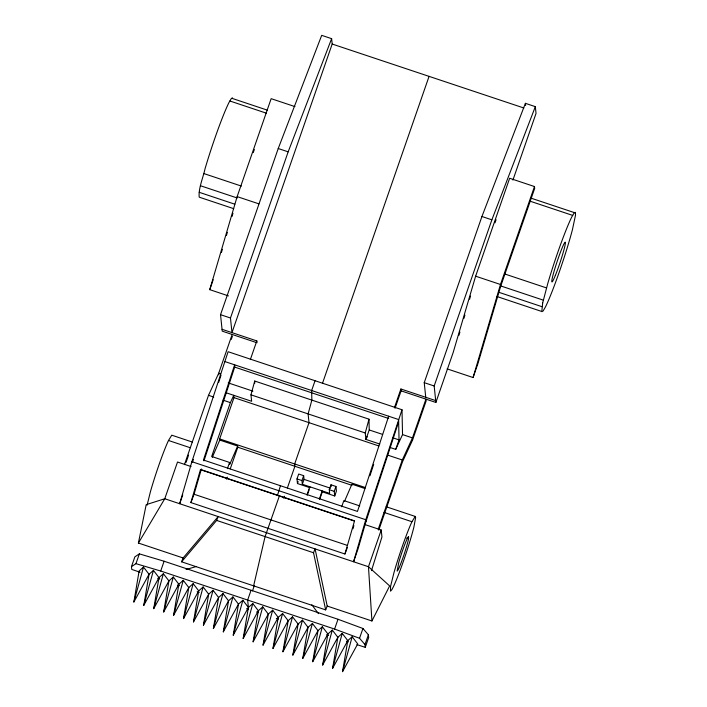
<?xml version="1.0" encoding="UTF-8"?>
<svg xmlns="http://www.w3.org/2000/svg" width="707" height="707" viewBox="0 0 707 707"><rect width="100%" height="100%" fill="white"/><g stroke="black" fill="none" stroke-linecap="round" stroke-linejoin="round"><path stroke-width="1.06" d="M408.566 538.716L408.584 536.533A18.205 1.343 -71.5 0 0 398.713 562.666L397.166 571.07L397.749 570.416A18.205 1.343 -71.5 0 0 403.626 555.799A18.205 1.343 -71.5 0 0 408.566 538.716L406.578 538.054M133.879 602.011L139.111 570.973L143.503 567.076L149.044 574.287L143.813 605.325L158.987 577.601L163.379 573.713L168.92 580.915L163.688 611.962L178.853 584.238L183.254 580.341L188.796 587.552L183.564 618.59L198.729 590.866L203.13 586.978L208.671 594.18L203.43 625.227L218.604 597.503L222.997 593.606L228.538 600.817L223.306 631.855L238.48 604.132L242.872 600.243L248.413 607.446L243.181 638.492L258.355 610.768L262.748 606.871L268.289 614.083L263.057 645.12L278.222 617.397L282.623 613.508L288.164 620.711L282.933 651.757L298.098 624.025L302.499 620.136L308.04 627.348L302.799 658.385L317.973 630.662L322.365 626.764L327.907 633.976L322.675 665.022L337.849 637.29L342.241 633.401L347.782 640.613L342.55 671.65L357.724 643.927L352.174 636.715L347.782 640.613L332.617 668.336L337.849 637.29L332.308 630.087L327.907 633.976L312.741 661.699L317.973 630.662L312.432 623.45L308.04 627.348L292.866 655.071L298.098 624.025L292.557 616.822L288.164 620.711L272.99 648.434L278.222 617.397L272.681 610.185L268.289 614.083L253.115 641.806L258.355 610.768L252.814 603.557L248.413 607.446L233.248 635.169L238.48 604.132L232.939 596.92L228.538 600.817L213.373 628.541L218.604 597.503L213.063 590.292L208.671 594.18L193.497 621.904L198.729 590.866L193.188 583.655L188.796 587.552L173.622 615.276L178.853 584.238L173.312 577.027L168.92 580.915L153.746 608.639L158.987 577.601L153.446 570.39L149.044 574.287L133.879 602.011L143.503 567.076M183.122 557.964L138.404 543.047L146.19 504.657L164.766 498.753L368.471 566.731L389.645 585.909L371.926 620.976L327.208 606.049L315.066 548.906L313.528 552.75L325.671 609.894L181.584 561.809L183.122 557.964L218.18 516.578L216.642 520.414L181.584 561.809M147.091 505.205L150.423 491.736A39.389 2.916 -71.5 0 1 168.487 440.479L171.774 435.185L192.472 442.096M253.627 585.847L265.09 536.578L279.371 496.014M225.798 392.659L251.639 401.284L250.967 394.842L254.723 381.038L368.992 419.18L369.231 429.953L365.908 439.418L379.818 444.058M367.172 436.679L365.908 439.418L365.245 432.976L368.992 419.18M143.813 605.325L153.446 570.39M153.746 608.639L163.379 573.713M163.688 611.962L173.312 577.027M173.622 615.276L183.254 580.341M183.564 618.59L193.188 583.655M193.497 621.904L203.13 586.978M203.43 625.227L213.063 590.292M213.373 628.541L222.997 593.606M223.306 631.855L232.939 596.92M233.248 635.169L242.872 600.243M243.181 638.492L252.814 603.557M253.115 641.806L262.748 606.871M263.057 645.12L272.681 610.185M272.99 648.434L282.623 613.508M282.933 651.757L292.557 616.822M292.866 655.071L302.499 620.136M302.799 658.385L312.432 623.45M312.741 661.699L322.365 626.764M322.675 665.022L332.308 630.087M332.617 668.336L342.241 633.401M342.55 671.65L352.174 636.715M389.76 447.381L395.717 449.369L402.539 434.584L402 409.742L228.105 351.715L191.88 461.689L179.675 503.729L182.751 494.865M190.899 502.589L200.523 469.457L354.543 520.856L344.928 553.996L190.899 502.589L194.054 494.246L201.398 468.962M277.533 495.156L280.458 485.727M352.97 528.792L353.889 525.628M398.642 421.823L365.961 521.572L358.016 548.959L353.571 561.756L365.775 519.725L402 409.742M228.441 295.897L209.758 289.658L237.145 196.608L271.152 98.662L294.96 106.607M221.441 252.452L222.378 249.279M226.426 235.511L227.362 232.338M232.037 216.457L232.974 213.275M447.124 368.877L473.08 377.538L477.914 363.628L500.662 286.335L534.669 188.398L534.483 186.542L509.641 178.252L475.634 276.19L453.152 352.572L435.874 402.451L401.099 390.847L400.904 389L435.689 400.604M458.993 335.215L459.93 332.043M463.978 318.274L464.914 315.101M469.589 299.22L470.526 296.039M473.08 377.538L500.476 284.479L534.483 186.542M371.493 570.646L381.939 536.949L381.223 530.003L364.6 524.461M192.41 462.502L193.426 459.382M218.622 382.487L221.008 375.214M203.978 460.84L234.689 367.101L234.636 364.821L203.448 460.027L357.468 511.426L388.656 416.22M369.938 475.784L373.694 464.331M253.256 152.606L254.343 149.486M209.758 289.658L213.205 279.725M140.057 572.246L131.749 569.409L131.467 566.634L134.869 556.842L139.359 553.873L164.104 561.234L337.999 619.27L362.938 628.488L368.382 634.771L368.674 637.546L365.272 647.338L356.902 644.616M255.978 342.418L222.237 331.159L220.531 314.686L278.231 148.523L321.694 35.35L331.627 38.664L332.184 44.037L231.976 332.617L230.473 318L288.164 151.837L331.627 38.664M131.467 566.634L135.956 563.665L139.359 553.873M184.447 464.632L208.521 395.319L218.71 373.243L232.17 334.473M186.082 462.343L188.592 455.105M231.286 339.413L232.364 336.32M135.956 563.665L160.701 571.026L164.104 561.234M230.385 402.61L211.676 456.475L229.563 462.449L229.757 464.296L237.649 446.055L219.771 440.081L219.647 438.923L233.99 397.626L233.752 395.31L230.385 402.61L223.094 400.18M250.34 359.571L256.818 340.915L222.042 329.303M227.415 468.635L229.563 462.449M226.655 479.222L227.371 477.154M230.243 468.891L237.773 447.213L237.649 446.055M315.048 380.728L311.646 390.52L311.858 400.109L308.111 413.904L309.012 422.662L294.669 463.969L294.907 466.275L287.378 487.963M322.41 383.53L429.069 76.365M251.056 590.257L247.653 600.049L248.413 607.446M283.799 498.285L284.514 496.226M252.487 590.911L254.246 585.847M306.926 495.015L309.79 486.761L309.887 487.689L297.461 483.544L296.984 478.922L298.69 474.026L303.657 475.678L304.037 479.381L302.34 484.277L329.665 493.398L329.276 489.695L330.982 484.799L335.949 486.46L336.426 491.082L334.729 495.978L322.304 491.833L322.206 490.914L319.343 499.16M297.461 483.544L298.142 481.582M302.34 484.277L301.951 480.574L303.657 475.678M307.377 494.909L309.171 489.748M319.803 499.054L322.304 491.833M334.729 495.978L334.252 491.356L335.949 486.46M341.693 506.769L343.841 500.583L359.739 505.894M394.426 407.656L400.904 389M395.072 408.186L401.099 390.847M365.272 647.338L364.98 644.563L359.536 638.28L334.597 629.062L337.999 619.27M425.747 397.29L424.235 382.664L481.935 216.501L525.398 103.328L535.332 106.651L536.03 113.403L512.928 180.073M378.218 529.296L402.292 459.983L412.481 437.907L425.941 399.137L426.127 400.984L412.526 440.161L402.477 461.83L378.775 530.117M381.223 530.003L368.471 566.731L371.926 620.976M435.874 402.451L434.178 385.978L491.869 219.824L535.332 106.651M494.997 222.82L496.084 219.691M359.536 638.28L362.938 628.488M364.98 644.563L368.382 634.771M395.717 449.369L399.04 439.895L398.598 419.543L224.702 361.507M344.928 553.996L347.376 547.501M325.671 609.894L327.208 606.049M212.303 457.314L219.771 440.081M344.468 501.422L351.927 484.189L364.847 488.502M415.221 516.428L415.645 517.559L413.913 526.98A39.389 2.916 -71.5 0 1 391.784 589.753L390.52 591.176L390.547 586.457L393.879 572.979A39.389 2.916 -71.5 0 1 411.942 521.722L415.221 516.428L386.243 506.76M138.404 543.047L164.766 498.753L177.519 462.024L191.031 466.532M232.585 97.937L231.304 98.565L228.971 102.533A52.521 3.889 -71.5 0 0 205.012 168.867C203.059 177.917 198.34 188.38 199.188 197.156L233.708 208.671M186.074 569.515L196.555 566.457M276.331 618.404L278.425 619.085M326.554 634.745L328.649 635.425M346.439 641.214L348.524 641.894M332.184 44.037L523.869 108.003M231.852 98.3L267.414 110.168M530.736 198.048L574.667 212.71M229.872 100.995L266.486 113.217M529.808 201.097L572.697 215.405M278.231 148.523L288.164 151.837M481.935 216.501L491.869 219.824M203.713 173.515L241.37 186.082M504.701 273.963L546.538 287.926M237.145 196.608L258.886 203.855M475.634 276.19L500.476 284.479M200.532 185.755L237.137 197.969M500.468 285.849L543.347 300.157M199.206 192.304L234.768 204.173M499.142 292.398L542.03 306.705M497.03 296.551L540.961 311.213M220.531 314.686L230.473 318M424.235 382.664L434.178 385.978M234.689 367.101L388.709 418.509M220.699 373.906L218.71 373.243L218.746 374.745M402.539 434.584L412.481 437.907L412.526 440.161M228.228 382.894L252.903 391.13M369.231 429.953L382.593 434.407M392.871 437.836L399.04 439.895M250.967 394.842L365.245 432.976M233.99 397.626L378.828 445.958M208.521 395.319L213.726 397.051M387.719 455.122L402.292 459.983M219.647 438.923L365.528 487.609M237.773 447.213L352.051 485.347M304.037 479.381L330.355 488.166M296.984 478.922L301.951 480.574M329.276 489.695L334.252 491.356M168.487 440.479L190.227 447.725M383.989 512.398L411.942 521.722M191.88 461.689L365.775 519.725L365.961 521.572M200.381 469.651L354.207 520.988M194.054 494.246L347.031 545.291M216.642 520.414L313.528 552.75M160.701 571.026L334.597 629.062M246.619 608.639L248.608 609.301M256.553 611.953L258.541 612.616M157.705 578.282L159.782 578.998M177.43 585.034L179.498 585.741M197.147 591.777L199.224 592.493M311.84 604.741L318.38 613.614M525.398 103.328L525.619 105.484M330.982 484.799L331.176 486.646M256.818 340.915L257.012 342.762M254.723 381.038L254.767 383.194M542.676 302.967L541.783 311.681L543.056 311.053L545.389 307.085A52.521 3.889 -71.5 0 0 572.396 229.802L575.533 215.105L575.401 212.347L574.128 212.975L571.795 216.943A52.521 3.889 -71.5 0 0 547.837 283.277L542.676 302.967M555.366 275.394A21.007 1.555 -71.5 0 0 565.397 242.528A21.007 1.555 -71.5 0 0 555.013 268.112A21.007 1.555 -71.5 0 0 555.366 275.394"/></g></svg>
